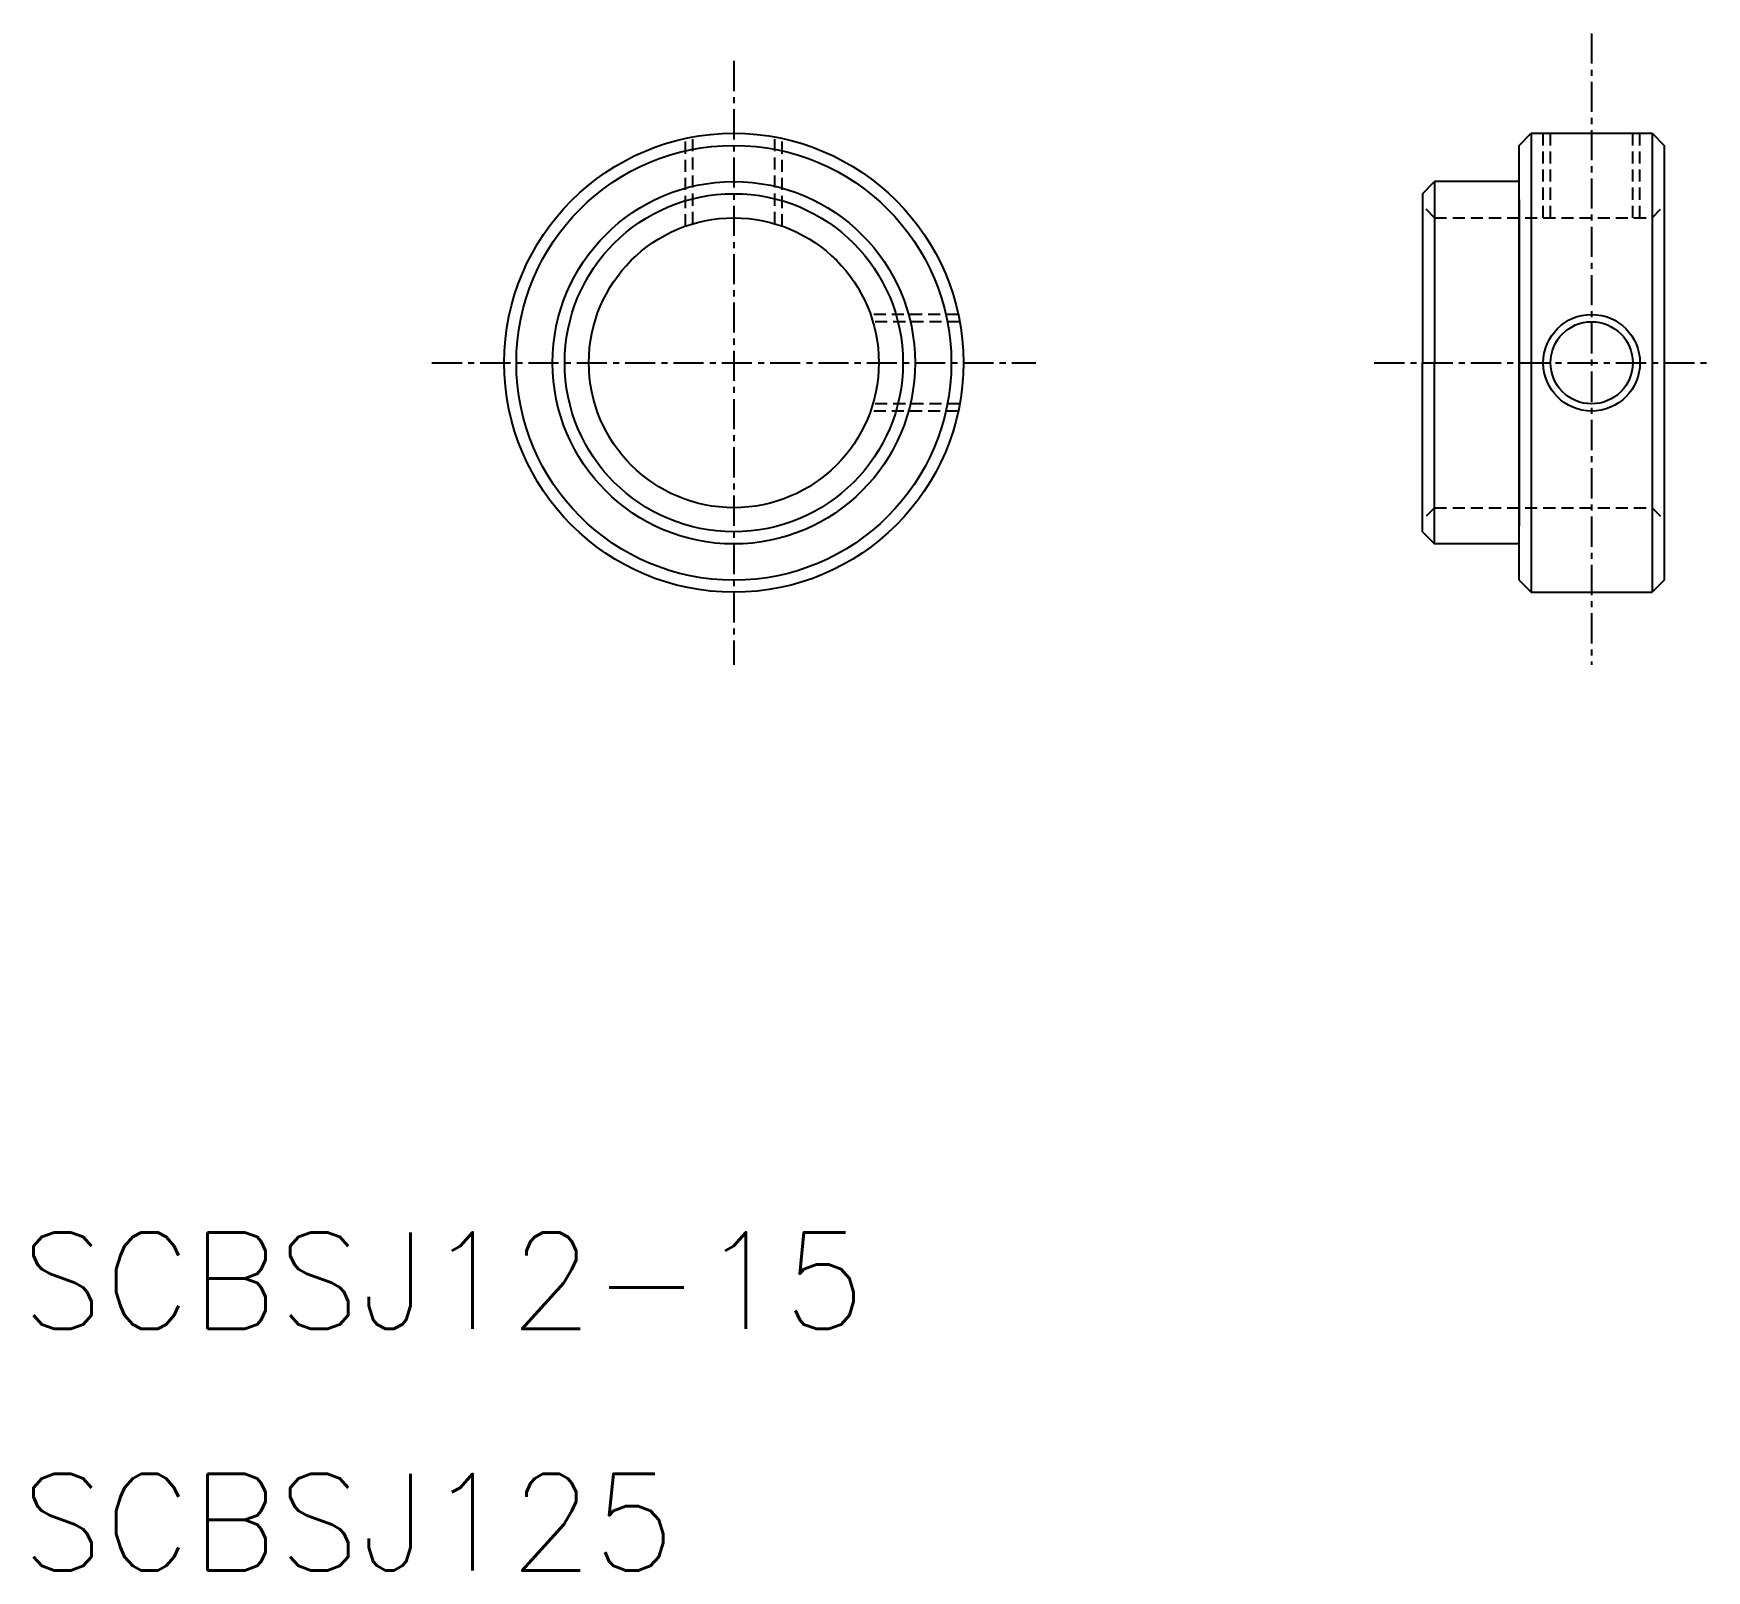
# Model space of a CAD drawing. Extents: x 10.5 to 79.8, y 10 to 73.6.
import ezdxf

# ---------------------------------------------------------------- set-up
doc = ezdxf.new("R2010")
doc.units = 0
doc.linetypes.add('CENTER', pattern=[2, 1.25, -0.25, 0.25, -0.25])
doc.linetypes.add('DASHED', pattern=[0.75, 0.5, -0.25])
doc.layers.get('0').update_dxf_attribs({"linetype": 'CONTINUOUS'})
doc.layers.add('CENTER', color=1, linetype='CENTER')
doc.styles.get("Standard").update_dxf_attribs({"font": 'txt.shx', "bigfont": 'bigfont.shx'})

msp = doc.modelspace()

# ---------------------------------------------------------------- linework, layer by layer
at = {"color": 3, "linetype": 'DASHED'}
for p, q in [((37.5, 65.657), (37.5, 69.287)), ((37.8, 65.754), (37.8, 69.347)), ((41.2, 65.754), (41.2, 69.347)), ((41.5, 65.657), (41.5, 69.287)), ((73, 66), (73, 69.5)), ((73.3, 66), (73.3, 69.5)), ((76.7, 66), (76.7, 69.5)), ((77, 66), (77, 69.5)), ((68.5, 66), (68, 66.5)), ((77.5, 66), (78, 66.5)), ((68.5, 66), (77.5, 66)), ((48.787, 62), (45.157, 62)), ((48.847, 61.7), (45.254, 61.7)), ((48.847, 58.3), (45.254, 58.3)), ((48.787, 58), (45.157, 58)), ((68.5, 54), (68, 53.5)), ((68.5, 54), (77.5, 54)), ((77.5, 54), (78, 53.5))]:
    msp.add_line(p, q, dxfattribs=at)
at = {"color": 7, "linetype": 'CONTINUOUS'}
for p, q in [((72, 69), (72.5, 69.5)), ((72.5, 69.5), (72.5, 50.5)), ((72.5, 69.5), (77.5, 69.5)), ((77.5, 69.5), (77.5, 50.5)), ((77.5, 69.5), (78, 69)), ((72, 51), (72, 69)), ((78, 69), (78, 51)), ((68, 67), (68.5, 67.5)), ((68.5, 67.5), (68.5, 60)), ((72, 67.5), (68.5, 67.5)), ((68, 67), (68, 60)), ((72, 66.75), (72, 53.25)), ((68, 53), (68, 60)), ((68.5, 52.5), (68.5, 60)), ((68, 53), (68.5, 52.5)), ((72, 52.5), (68.5, 52.5)), ((72, 51), (72.5, 50.5)), ((78, 51), (77.5, 50.5)), ((72.5, 50.5), (77.5, 50.5))]:
    msp.add_line(p, q, dxfattribs=at)
for centre, radius in [((39.5, 60), 9.5), ((39.5, 60), 9), ((39.5, 60), 7.5), ((39.5, 60), 7), ((39.5, 60), 6), ((75, 60), 1.7)]:
    msp.add_circle(centre, radius, dxfattribs=at)
at = {"color": 3, "linetype": 'CONTINUOUS'}
msp.add_circle((75, 60), 2, dxfattribs=at)
at = {"layer": 'CENTER', "color": 1, "linetype": 'CENTER'}
for p, q in [((75, 73.634), (75, 47.5)), ((39.5, 72.5), (39.5, 47.5)), ((27, 60), (52, 60)), ((66, 60), (79.755, 60))]:
    msp.add_line(p, q, dxfattribs=at)

# ---------------------------------------------------------------- texts
at = {"color": 7, "linetype": 'CONTINUOUS'}
for s, p in [('SCBSJ12-15', (10, 20)), ('SCBSJ125', (10, 10))]:
    msp.add_text(s, height=4, dxfattribs=at).set_placement(p)

doc.saveas('drawing.dxf')
